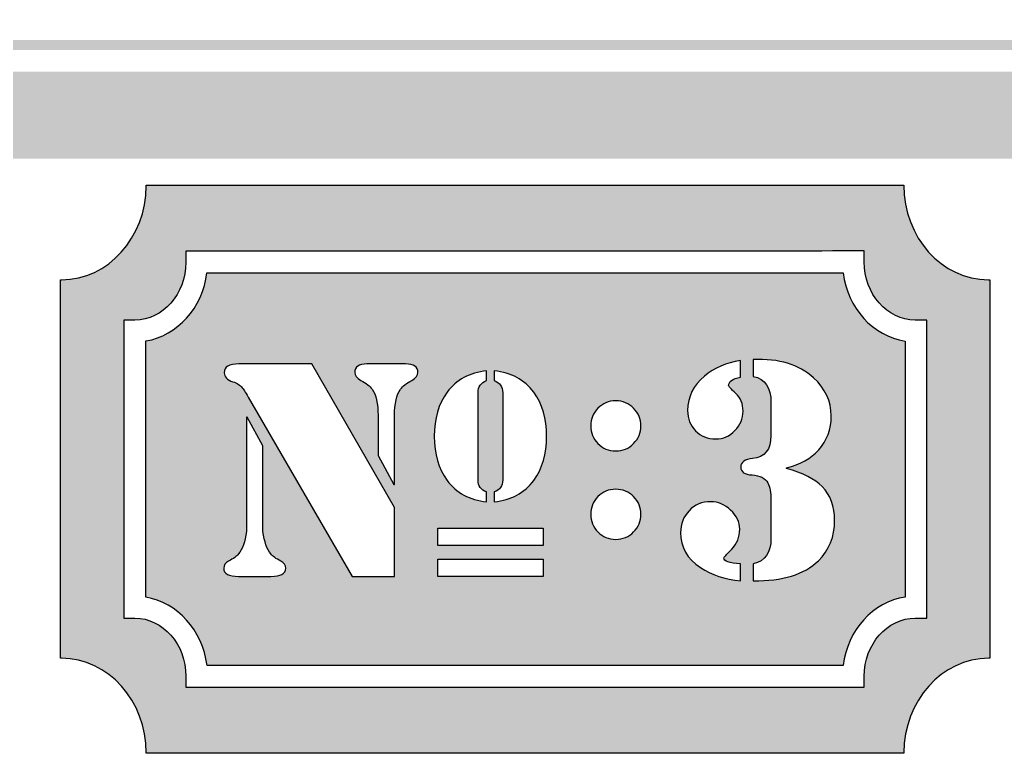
# Model space of a CAD drawing. Header units: millimetres. Extents: x 54215 to 67697, y 23496 to 56611.
# Drawn here: x 58331.2 to 58415.5, y 30369.9 to 30433.6 of the extents above; entities that cross this region are included whole.
import ezdxf

# ---------------------------------------------------------------- set-up
doc = ezdxf.new("R2010")
doc.units = ezdxf.units.MM
doc.layers.add('no3_lejand', color=255, linetype='Continuous', lineweight=13)

msp = doc.modelspace()

# ---------------------------------------------------------------- hatches: boundary and pattern name
at = {"true_color": 0xe74a37}
h = msp.add_hatch(color=13, dxfattribs=at)
h.dxf.hatch_style = 1
edge = h.paths.add_edge_path()
edge.add_spline(control_points=[(58414.091, 30411.337), (58410.089, 30411.35), (58406.846, 30414.973), (58406.846, 30419.44), (58406.845, 30419.439), (58406.844, 30419.439), (58406.843, 30419.439), (58406.843, 30419.439), (58406.843, 30419.44), (58406.843, 30419.44), (58406.843, 30419.44), (58341.988, 30419.44), (58341.988, 30419.44), (58341.988, 30419.44), (58341.988, 30419.393), (58341.988, 30419.393), (58341.965, 30414.947), (58338.734, 30411.35), (58334.745, 30411.337), (58334.745, 30411.337), (58334.634, 30411.337), (58334.634, 30411.337), (58334.634, 30411.337), (58334.634, 30378.927), (58334.634, 30378.927), (58334.634, 30378.927), (58334.724, 30378.927), (58334.724, 30378.927), (58334.724, 30378.927), (58334.724, 30378.927), (58334.724, 30378.927), (58338.737, 30378.927), (58341.989, 30375.297), (58341.989, 30370.821), (58341.989, 30370.821), (58341.991, 30370.821), (58341.991, 30370.821), (58341.991, 30370.821), (58341.991, 30370.808), (58341.991, 30370.808), (58341.991, 30370.808), (58406.845, 30370.808), (58406.845, 30370.808), (58406.845, 30370.808), (58406.845, 30370.821), (58406.845, 30370.821), (58406.845, 30370.821), (58406.848, 30370.821), (58406.848, 30370.821), (58406.848, 30375.297), (58410.1, 30378.927), (58414.113, 30378.927), (58414.113, 30378.927), (58414.113, 30378.927), (58414.113, 30378.927), (58414.113, 30378.927), (58414.197, 30378.927), (58414.197, 30378.927), (58414.197, 30378.927), (58414.197, 30411.337), (58414.197, 30411.337), (58414.197, 30411.337), (58414.091, 30411.337), (58414.091, 30411.337)], knot_values=[0, 0, 0, 0, 1, 1, 1, 2, 2, 2, 3, 3, 3, 4, 4, 4, 5, 5, 5, 6, 6, 6, 7, 7, 7, 8, 8, 8, 9, 9, 9, 10, 10, 10, 11, 11, 11, 12, 12, 12, 13, 13, 13, 14, 14, 14, 15, 15, 15, 16, 16, 16, 17, 17, 17, 18, 18, 18, 19, 19, 19, 20, 20, 20, 21, 21, 21, 21], degree=3, periodic=0)
edge = h.paths.add_edge_path(flags=16)
edge.add_spline(control_points=[(58408.822, 30382.368), (58408.822, 30382.368), (58407.825, 30382.368), (58407.825, 30382.368), (58405.418, 30382.368), (58403.46, 30380.133), (58403.46, 30377.388), (58403.46, 30377.388), (58403.458, 30376.452), (58403.458, 30376.452), (58403.458, 30376.452), (58402.522, 30376.442), (58402.522, 30376.442), (58402.522, 30376.442), (58345.376, 30376.453), (58345.376, 30376.453), (58345.376, 30376.453), (58345.376, 30377.388), (58345.376, 30377.388), (58345.376, 30380.134), (58343.417, 30382.367), (58341.009, 30382.367), (58341.009, 30382.367), (58340.074, 30382.367), (58340.074, 30382.367), (58340.074, 30382.367), (58340.074, 30407.885), (58340.074, 30407.885), (58340.074, 30407.885), (58341.023, 30407.892), (58341.023, 30407.892), (58343.408, 30407.899), (58345.361, 30410.119), (58345.375, 30412.84), (58345.375, 30412.84), (58345.375, 30413.805), (58345.375, 30413.805), (58345.375, 30413.805), (58387.949, 30413.805), (58387.949, 30413.805), (58396.209, 30413.805), (58403.46, 30413.808), (58403.46, 30413.808), (58403.46, 30413.808), (58403.46, 30412.87), (58403.46, 30412.87), (58403.46, 30412.87), (58403.458, 30412.87), (58403.458, 30412.87), (58403.458, 30410.132), (58405.412, 30407.899), (58407.812, 30407.892), (58407.812, 30407.892), (58408.822, 30407.892), (58408.822, 30407.892), (58408.822, 30407.892), (58408.822, 30382.368), (58408.822, 30382.368)], knot_values=[0, 0, 0, 0, 1, 1, 1, 2, 2, 2, 3, 3, 3, 4, 4, 4, 5, 5, 5, 6, 6, 6, 7, 7, 7, 8, 8, 8, 9, 9, 9, 10, 10, 10, 11, 11, 11, 12, 12, 12, 13, 13, 13, 14, 14, 14, 15, 15, 15, 16, 16, 16, 17, 17, 17, 18, 18, 18, 19, 19, 19, 19], degree=3, periodic=0)
h = msp.add_hatch(color=13, dxfattribs=at)
h.dxf.hatch_style = 1
edge = h.paths.add_edge_path()
edge.add_spline(control_points=[(58406.952, 30395.13), (58406.952, 30400.609), (58406.952, 30406.089), (58406.952, 30406.089), (58404.204, 30406.515), (58402.024, 30408.916), (58401.646, 30411.935)], knot_values=[8, 8, 8, 8, 8.5, 8.5, 8.5, 9.5, 9.5, 9.5, 9.5], degree=3, periodic=0)
edge.add_spline(control_points=[(58401.646, 30411.935), (58401.646, 30411.935), (58347.187, 30411.935), (58347.187, 30411.935), (58346.81, 30408.945), (58344.664, 30406.56), (58341.96, 30406.101)], knot_values=[6, 6, 6, 6, 7, 7, 7, 8, 8, 8, 8], degree=3, periodic=0)
edge.add_spline(control_points=[(58341.96, 30406.101), (58341.96, 30406.101), (58341.945, 30384.161), (58341.945, 30384.161), (58344.664, 30383.71), (58346.814, 30381.322), (58347.188, 30378.323)], knot_values=[4, 4, 4, 4, 5, 5, 5, 6, 6, 6, 6], degree=3, periodic=0)
edge.add_spline(control_points=[(58347.188, 30378.323), (58347.188, 30378.323), (58401.588, 30378.313), (58401.588, 30378.313), (58401.588, 30378.313), (58401.588, 30378.313), (58401.588, 30378.313)], knot_values=[2.99999, 2.99999, 2.99999, 2.99999, 3.99999, 3.99999, 3.99999, 4, 4, 4, 4], degree=3, periodic=0)
edge.add_spline(control_points=[(58401.588, 30378.313), (58401.588, 30378.313), (58401.588, 30378.323), (58401.588, 30378.323), (58401.588, 30378.323), (58401.588, 30378.323), (58401.588, 30378.323)], knot_values=[1.99999, 1.99999, 1.99999, 1.99999, 2.99998, 2.99998, 2.99998, 2.99999, 2.99999, 2.99999, 2.99999], degree=3, periodic=0)
edge.add_spline(control_points=[(58401.588, 30378.323), (58401.588, 30378.323), (58401.647, 30378.323), (58401.647, 30378.323)], knot_values=[1.00001, 1.00001, 1.00001, 1.00001, 1.99999, 1.99999, 1.99999, 1.99999], degree=3, periodic=0)
edge.add_spline(control_points=[(58401.647, 30378.323), (58402.025, 30381.345), (58404.204, 30383.746), (58406.952, 30384.171)], knot_values=[0, 0, 0, 0, 1, 1, 1, 1], degree=3, periodic=0)
edge.add_spline(control_points=[(58406.952, 30384.171), (58406.952, 30384.171), (58406.952, 30389.65), (58406.952, 30395.13)], knot_values=[9.5, 9.5, 9.5, 9.5, 10, 10, 10, 10], degree=3, periodic=0)
edge = h.paths.add_edge_path(flags=16)
edge.add_spline(control_points=[(58380.653, 30400.338), (58381.064, 30400.764), (58381.574, 30400.975), (58382.183, 30400.975), (58382.793, 30400.975), (58383.302, 30400.764), (58383.714, 30400.338)], knot_values=[5, 5, 5, 5, 6, 6, 6, 7, 7, 7, 7], degree=3, periodic=0)
edge.add_spline(control_points=[(58383.714, 30400.338), (58384.125, 30399.915), (58384.331, 30399.412), (58384.331, 30398.826)], knot_values=[7, 7, 7, 7, 8, 8, 8, 8], degree=3, periodic=0)
edge.add_spline(control_points=[(58384.331, 30398.826), (58384.331, 30398.244), (58384.125, 30397.741), (58383.714, 30397.317)], knot_values=[0, 0, 0, 0, 1, 1, 1, 1], degree=3, periodic=0)
edge.add_spline(control_points=[(58383.714, 30397.317), (58383.302, 30396.893), (58382.793, 30396.681), (58382.183, 30396.681), (58381.574, 30396.681), (58381.064, 30396.893), (58380.653, 30397.317), (58380.242, 30397.741), (58380.035, 30398.244), (58380.035, 30398.826)], knot_values=[1, 1, 1, 1, 2, 2, 2, 3, 3, 3, 4, 4, 4, 4], degree=3, periodic=0)
edge.add_spline(control_points=[(58380.035, 30398.826), (58380.035, 30399.412), (58380.242, 30399.915), (58380.653, 30400.338)], knot_values=[4, 4, 4, 4, 5, 5, 5, 5], degree=3, periodic=0)
edge = h.paths.add_edge_path(flags=16)
edge.add_spline(control_points=[(58371.778, 30403.538), (58373.237, 30403.404), (58374.365, 30402.794), (58375.161, 30401.709)], knot_values=[5, 5, 5, 5, 6, 6, 6, 6], degree=3, periodic=0)
edge.add_spline(control_points=[(58375.161, 30401.709), (58375.892, 30400.712), (58376.257, 30399.454), (58376.257, 30397.937)], knot_values=[6, 6, 6, 6, 7, 7, 7, 7], degree=3, periodic=0)
edge.add_spline(control_points=[(58376.257, 30397.937), (58376.257, 30396.42), (58375.892, 30395.161), (58375.161, 30394.163)], knot_values=[7, 7, 7, 7, 8, 8, 8, 8], degree=3, periodic=0)
edge.add_spline(control_points=[(58375.161, 30394.163), (58374.365, 30393.078), (58373.237, 30392.469), (58371.778, 30392.334)], knot_values=[8, 8, 8, 8, 9, 9, 9, 9], degree=3, periodic=0)
edge.add_spline(control_points=[(58371.778, 30392.334), (58371.778, 30392.334), (58371.778, 30393.17), (58371.778, 30393.17)], knot_values=[0, 0, 0, 0, 1, 1, 1, 1], degree=3, periodic=0)
edge.add_spline(control_points=[(58371.778, 30393.17), (58372.268, 30393.342), (58372.512, 30393.687), (58372.512, 30394.206), (58372.512, 30394.206), (58372.512, 30401.666), (58372.512, 30401.666)], knot_values=[1, 1, 1, 1, 2, 2, 2, 3, 3, 3, 3], degree=3, periodic=0)
edge.add_spline(control_points=[(58372.512, 30401.666), (58372.512, 30402.185), (58372.268, 30402.531), (58371.778, 30402.704), (58371.778, 30402.704), (58371.778, 30403.538), (58371.778, 30403.538)], knot_values=[3, 3, 3, 3, 4, 4, 4, 5, 5, 5, 5], degree=3, periodic=0)
edge = h.paths.add_edge_path(flags=16)
edge.add_spline(control_points=[(58371.13, 30403.538), (58371.13, 30403.538), (58371.13, 30402.704), (58371.13, 30402.704)], knot_values=[0, 0, 0, 0, 1, 1, 1, 1], degree=3, periodic=0)
edge.add_spline(control_points=[(58371.13, 30402.704), (58370.64, 30402.531), (58370.395, 30402.185), (58370.395, 30401.666), (58370.395, 30401.666), (58370.395, 30394.206), (58370.395, 30394.206)], knot_values=[1, 1, 1, 1, 2, 2, 2, 3, 3, 3, 3], degree=3, periodic=0)
edge.add_spline(control_points=[(58370.395, 30394.206), (58370.395, 30393.687), (58370.64, 30393.342), (58371.13, 30393.17), (58371.13, 30393.17), (58371.13, 30392.334), (58371.13, 30392.334)], knot_values=[3, 3, 3, 3, 4, 4, 4, 5, 5, 5, 5], degree=3, periodic=0)
edge.add_spline(control_points=[(58371.13, 30392.334), (58369.669, 30392.469), (58368.542, 30393.078), (58367.745, 30394.163)], knot_values=[5, 5, 5, 5, 6, 6, 6, 6], degree=3, periodic=0)
edge.add_spline(control_points=[(58367.745, 30394.163), (58367.015, 30395.161), (58366.65, 30396.42), (58366.65, 30397.937)], knot_values=[6, 6, 6, 6, 7, 7, 7, 7], degree=3, periodic=0)
edge.add_spline(control_points=[(58366.65, 30397.937), (58366.65, 30399.454), (58367.015, 30400.712), (58367.745, 30401.709)], knot_values=[7, 7, 7, 7, 8, 8, 8, 8], degree=3, periodic=0)
edge.add_spline(control_points=[(58367.745, 30401.709), (58368.542, 30402.794), (58369.669, 30403.404), (58371.13, 30403.538)], knot_values=[8, 8, 8, 8, 9, 9, 9, 9], degree=3, periodic=0)
edge = h.paths.add_edge_path(flags=16)
edge.add_spline(control_points=[(58388.338, 30400.15), (58388.338, 30401.319), (58388.818, 30402.299), (58389.774, 30403.094)], knot_values=[8, 8, 8, 8, 9, 9, 9, 9], degree=3, periodic=0)
edge.add_spline(control_points=[(58389.774, 30403.094), (58390.618, 30403.792), (58391.647, 30404.239), (58392.864, 30404.432)], knot_values=[9, 9, 9, 9, 10, 10, 10, 10], degree=3, periodic=0)
edge.add_spline(control_points=[(58392.864, 30404.432), (58392.864, 30404.432), (58392.864, 30402.997), (58392.864, 30402.997)], knot_values=[0, 0, 0, 0, 1, 1, 1, 1], degree=3, periodic=0)
edge.add_spline(control_points=[(58392.864, 30402.997), (58392.183, 30402.866), (58391.843, 30402.632), (58391.843, 30402.291)], knot_values=[1, 1, 1, 1, 2, 2, 2, 2], degree=3, periodic=0)
edge.add_spline(control_points=[(58391.843, 30402.291), (58391.843, 30402.211), (58392.045, 30401.983), (58392.451, 30401.61)], knot_values=[2, 2, 2, 2, 3, 3, 3, 3], degree=3, periodic=0)
edge.add_spline(control_points=[(58392.451, 30401.61), (58392.873, 30401.237), (58393.084, 30400.734), (58393.084, 30400.101)], knot_values=[3, 3, 3, 3, 4, 4, 4, 4], degree=3, periodic=0)
edge.add_spline(control_points=[(58393.084, 30400.101), (58393.084, 30399.468), (58392.848, 30398.909), (58392.378, 30398.422)], knot_values=[4, 4, 4, 4, 5, 5, 5, 5], degree=3, periodic=0)
edge.add_spline(control_points=[(58392.378, 30398.422), (58391.925, 30397.952), (58391.381, 30397.716), (58390.747, 30397.716)], knot_values=[5, 5, 5, 5, 6, 6, 6, 6], degree=3, periodic=0)
edge.add_spline(control_points=[(58390.747, 30397.716), (58390.049, 30397.716), (58389.474, 30397.944), (58389.021, 30398.397)], knot_values=[6, 6, 6, 6, 7, 7, 7, 7], degree=3, periodic=0)
edge.add_spline(control_points=[(58389.021, 30398.397), (58388.566, 30398.868), (58388.338, 30399.452), (58388.338, 30400.15)], knot_values=[7, 7, 7, 7, 8, 8, 8, 8], degree=3, periodic=0)
edge = h.paths.add_edge_path(flags=16)
edge.add_spline(control_points=[(58380.653, 30392.77), (58381.064, 30393.195), (58381.574, 30393.406), (58382.183, 30393.406), (58382.793, 30393.406), (58383.302, 30393.195), (58383.714, 30392.77)], knot_values=[5, 5, 5, 5, 6, 6, 6, 7, 7, 7, 7], degree=3, periodic=0)
edge.add_spline(control_points=[(58383.714, 30392.77), (58384.125, 30392.347), (58384.331, 30391.843), (58384.331, 30391.26)], knot_values=[7, 7, 7, 7, 8, 8, 8, 8], degree=3, periodic=0)
edge.add_spline(control_points=[(58384.331, 30391.26), (58384.331, 30390.677), (58384.125, 30390.173), (58383.714, 30389.749)], knot_values=[0, 0, 0, 0, 1, 1, 1, 1], degree=3, periodic=0)
edge.add_spline(control_points=[(58383.714, 30389.749), (58383.302, 30389.326), (58382.793, 30389.114), (58382.183, 30389.114), (58381.574, 30389.114), (58381.064, 30389.326), (58380.653, 30389.749)], knot_values=[1, 1, 1, 1, 2, 2, 2, 3, 3, 3, 3], degree=3, periodic=0)
edge.add_spline(control_points=[(58380.653, 30389.749), (58380.242, 30390.173), (58380.035, 30390.677), (58380.035, 30391.26)], knot_values=[3, 3, 3, 3, 4, 4, 4, 4], degree=3, periodic=0)
edge.add_spline(control_points=[(58380.035, 30391.26), (58380.035, 30391.843), (58380.242, 30392.347), (58380.653, 30392.77)], knot_values=[4, 4, 4, 4, 5, 5, 5, 5], degree=3, periodic=0)
edge = h.paths.add_edge_path(flags=16)
edge.add_spline(control_points=[(58393.96, 30404.506), (58396.15, 30404.603), (58397.869, 30404.085), (58399.118, 30402.949)], knot_values=[16, 16, 16, 16, 17, 17, 17, 17], degree=3, periodic=0)
edge.add_spline(control_points=[(58399.118, 30402.949), (58400.124, 30402.023), (58400.627, 30400.936), (58400.627, 30399.687)], knot_values=[17, 17, 17, 17, 18, 18, 18, 18], degree=3, periodic=0)
edge.add_spline(control_points=[(58400.627, 30399.687), (58400.627, 30398.536), (58400.272, 30397.562), (58399.557, 30396.767)], knot_values=[18, 18, 18, 18, 19, 19, 19, 19], degree=3, periodic=0)
edge.add_spline(control_points=[(58399.557, 30396.767), (58398.89, 30396.037), (58397.975, 30395.526), (58396.807, 30395.234)], knot_values=[19, 19, 19, 19, 20, 20, 20, 20], degree=3, periodic=0)
edge.add_spline(control_points=[(58396.807, 30395.234), (58396.807, 30395.234), (58396.807, 30395.186), (58396.807, 30395.186)], knot_values=[0.00001, 0.00001, 0.00001, 0.00001, 1, 1, 1, 1], degree=3, periodic=0)
edge.add_spline(control_points=[(58396.807, 30395.186), (58398.201, 30394.796), (58399.215, 30394.278), (58399.848, 30393.629)], knot_values=[1, 1, 1, 1, 2, 2, 2, 2], degree=3, periodic=0)
edge.add_spline(control_points=[(58399.848, 30393.629), (58400.562, 30392.914), (58400.92, 30391.949), (58400.92, 30390.732)], knot_values=[2, 2, 2, 2, 3, 3, 3, 3], degree=3, periodic=0)
edge.add_spline(control_points=[(58400.92, 30390.732), (58400.92, 30389.338), (58400.457, 30388.185), (58399.532, 30387.278)], knot_values=[3, 3, 3, 3, 4, 4, 4, 4], degree=3, periodic=0)
edge.add_spline(control_points=[(58399.532, 30387.278), (58398.316, 30386.092), (58396.457, 30385.525), (58393.96, 30385.575), (58393.96, 30385.575), (58393.96, 30387.01), (58393.96, 30387.01)], knot_values=[4, 4, 4, 4, 5, 5, 5, 6, 6, 6, 6], degree=3, periodic=0)
edge.add_spline(control_points=[(58393.96, 30387.01), (58394.966, 30387.254), (58395.469, 30387.985), (58395.469, 30389.199), (58395.469, 30389.199), (58395.469, 30392.461), (58395.469, 30392.461)], knot_values=[6, 6, 6, 6, 7, 7, 7, 8, 8, 8, 8], degree=3, periodic=0)
edge.add_spline(control_points=[(58395.469, 30392.461), (58395.469, 30393.125), (58395.379, 30393.62), (58395.2, 30393.944)], knot_values=[8, 8, 8, 8, 9, 9, 9, 9], degree=3, periodic=0)
edge.add_spline(control_points=[(58395.2, 30393.944), (58394.974, 30394.367), (58394.528, 30394.593), (58393.864, 30394.627)], knot_values=[9, 9, 9, 9, 10, 10, 10, 10], degree=3, periodic=0)
edge.add_spline(control_points=[(58393.864, 30394.627), (58393.213, 30394.659), (58392.889, 30394.885), (58392.889, 30395.307)], knot_values=[10, 10, 10, 10, 11, 11, 11, 11], degree=3, periodic=0)
edge.add_spline(control_points=[(58392.889, 30395.307), (58392.889, 30395.729), (58393.222, 30395.973), (58393.887, 30396.037)], knot_values=[11, 11, 11, 11, 12, 12, 12, 12], degree=3, periodic=0)
edge.add_spline(control_points=[(58393.887, 30396.037), (58394.941, 30396.135), (58395.469, 30396.792), (58395.469, 30398.008), (58395.469, 30398.008), (58395.469, 30400.832), (58395.469, 30400.832)], knot_values=[12, 12, 12, 12, 13, 13, 13, 14, 14, 14, 14], degree=3, periodic=0)
edge.add_spline(control_points=[(58395.469, 30400.832), (58395.469, 30402.097), (58394.966, 30402.843), (58393.96, 30403.069), (58393.96, 30403.069), (58393.96, 30404.506), (58393.96, 30404.506)], knot_values=[14, 14, 14, 14, 15, 15, 15, 16, 16, 16, 16], degree=3, periodic=0)
edge = h.paths.add_edge_path(flags=16)
edge.add_spline(control_points=[(58365.241, 30403.41), (58365.241, 30403.151), (58365.07, 30402.924), (58364.729, 30402.729)], knot_values=[7, 7, 7, 7, 8, 8, 8, 8], degree=3, periodic=0)
edge.add_spline(control_points=[(58364.729, 30402.729), (58364.259, 30402.485), (58363.934, 30402.235), (58363.755, 30401.975)], knot_values=[8, 8, 8, 8, 9, 9, 9, 9], degree=3, periodic=0)
edge.add_spline(control_points=[(58363.755, 30401.975), (58363.415, 30401.488), (58363.244, 30400.743), (58363.244, 30399.736), (58363.244, 30399.736), (58363.244, 30398.904), (58363.244, 30397.864)], knot_values=[9, 9, 9, 9, 10, 10, 10, 10.375023, 10.375023, 10.375023, 10.375023], degree=3, periodic=0)
edge.add_spline(control_points=[(58363.244, 30397.864), (58363.244, 30396.825), (58363.244, 30395.578), (58363.244, 30394.746)], knot_values=[10.375023, 10.375023, 10.375023, 10.375023, 10.750015, 10.750015, 10.750015, 10.750015], degree=3, periodic=0)
edge.add_spline(control_points=[(58363.244, 30394.746), (58363.244, 30394.538), (58363.244, 30394.356), (58363.244, 30394.21)], knot_values=[10.750015, 10.750015, 10.750015, 10.750015, 10.843763, 10.843763, 10.843763, 10.843763], degree=3, periodic=0)
edge.add_spline(control_points=[(58363.244, 30394.21), (58363.244, 30394.064), (58363.244, 30393.954), (58363.244, 30393.889)], knot_values=[10.843763, 10.843763, 10.843763, 10.843763, 10.937511, 10.937511, 10.937511, 10.937511], degree=3, periodic=0)
edge.add_spline(control_points=[(58363.244, 30393.889), (58363.244, 30393.872), (58363.244, 30393.859), (58363.244, 30393.849)], knot_values=[10.937511, 10.937511, 10.937511, 10.937511, 10.960948, 10.960948, 10.960948, 10.960948], degree=3, periodic=0)
edge.add_spline(control_points=[(58363.244, 30393.849), (58363.244, 30393.838), (58363.244, 30393.831), (58363.244, 30393.827)], knot_values=[10.960948, 10.960948, 10.960948, 10.960948, 10.984385, 10.984385, 10.984385, 10.984385], degree=3, periodic=0)
edge.add_spline(control_points=[(58363.244, 30393.827), (58363.244, 30393.825), (58363.244, 30393.825), (58363.244, 30393.824)], knot_values=[10.984385, 10.984385, 10.984385, 10.984385, 10.990245, 10.990245, 10.990245, 10.990245], degree=3, periodic=0)
edge.add_spline(control_points=[(58363.244, 30393.824), (58363.244, 30393.823), (58363.244, 30393.823), (58363.244, 30393.823)], knot_values=[10.990245, 10.990245, 10.990245, 10.990245, 10.996104, 10.996104, 10.996104, 10.996104], degree=3, periodic=0)
edge.add_spline(control_points=[(58363.244, 30393.823), (58363.244, 30393.822), (58363.244, 30393.822), (58363.244, 30393.822)], knot_values=[10.996104, 10.996104, 10.996104, 10.996104, 10.997569, 10.997569, 10.997569, 10.997569], degree=3, periodic=0)
edge.add_spline(control_points=[(58363.244, 30393.822), (58363.244, 30393.822), (58363.244, 30393.822), (58363.244, 30393.822)], knot_values=[10.997569, 10.997569, 10.997569, 10.997569, 10.999033, 10.999033, 10.999033, 10.999033], degree=3, periodic=0)
edge.add_spline(control_points=[(58363.244, 30393.822), (58363.244, 30393.822), (58363.244, 30393.822), (58363.244, 30393.822)], knot_values=[10.999033, 10.999033, 10.999033, 10.999033, 10.9994, 10.9994, 10.9994, 10.9994], degree=3, periodic=0)
edge.add_spline(control_points=[(58363.244, 30393.822), (58363.244, 30393.822), (58363.244, 30393.822), (58363.244, 30393.822)], knot_values=[10.9994, 10.9994, 10.9994, 10.9994, 10.999766, 10.999766, 10.999766, 10.999766], degree=3, periodic=0)
edge.add_spline(control_points=[(58363.244, 30393.822), (58363.244, 30393.822), (58363.244, 30393.822), (58363.244, 30393.822), (58363.244, 30393.822), (58363.244, 30393.822), (58363.244, 30393.822)], knot_values=[10.999766, 10.999766, 10.999766, 10.999766, 11, 11, 11, 11.004893, 11.004893, 11.004893, 11.004893], degree=3, periodic=0)
edge.add_spline(control_points=[(58363.181, 30393.85), (58363.166, 30393.877), (58363.141, 30393.923), (58363.107, 30393.984)], knot_values=[12.062489, 12.062489, 12.062489, 12.062489, 12.156237, 12.156237, 12.156237, 12.156237], degree=3, periodic=0)
edge.add_spline(control_points=[(58363.107, 30393.984), (58363.073, 30394.044), (58363.032, 30394.12), (58362.984, 30394.206)], knot_values=[12.156237, 12.156237, 12.156237, 12.156237, 12.249985, 12.249985, 12.249985, 12.249985], degree=3, periodic=0)
edge.add_spline(control_points=[(58362.984, 30394.206), (58362.792, 30394.552), (58362.504, 30395.071), (58362.265, 30395.503)], knot_values=[12.249985, 12.249985, 12.249985, 12.249985, 12.624977, 12.624977, 12.624977, 12.624977], degree=3, periodic=0)
edge.add_spline(control_points=[(58362.265, 30395.503), (58362.025, 30395.935), (58361.833, 30396.281), (58361.833, 30396.281), (58361.833, 30396.281), (58361.833, 30399.736), (58361.833, 30399.736)], knot_values=[12.624977, 12.624977, 12.624977, 12.624977, 13, 13, 13, 14, 14, 14, 14], degree=3, periodic=0)
edge.add_spline(control_points=[(58361.833, 30399.736), (58361.833, 30400.743), (58361.663, 30401.488), (58361.322, 30401.975)], knot_values=[1, 1, 1, 1, 2, 2, 2, 2], degree=3, periodic=0)
edge.add_spline(control_points=[(58361.322, 30401.975), (58361.144, 30402.235), (58360.82, 30402.485), (58360.35, 30402.729)], knot_values=[2, 2, 2, 2, 3, 3, 3, 3], degree=3, periodic=0)
edge.add_spline(control_points=[(58360.35, 30402.729), (58360.008, 30402.924), (58359.838, 30403.151), (58359.838, 30403.41)], knot_values=[3, 3, 3, 3, 4, 4, 4, 4], degree=3, periodic=0)
edge.add_spline(control_points=[(58359.838, 30403.41), (58359.838, 30403.897), (58360.188, 30404.141), (58360.884, 30404.141), (58360.884, 30404.141), (58364.194, 30404.141), (58364.194, 30404.141)], knot_values=[4, 4, 4, 4, 5, 5, 5, 6, 6, 6, 6], degree=3, periodic=0)
edge.add_spline(control_points=[(58364.194, 30404.141), (58364.892, 30404.141), (58365.241, 30403.897), (58365.241, 30403.41)], knot_values=[6, 6, 6, 6, 7, 7, 7, 7], degree=3, periodic=0)
h.paths.add_polyline_path([(58375.956, 30390.059), (58375.956, 30388.579), (58366.95, 30388.579), (58366.95, 30390.059)], flags=16)
edge = h.paths.add_edge_path(flags=16)
edge.add_spline(control_points=[(58388.46, 30391.561), (58388.947, 30392.079), (58389.571, 30392.338), (58390.334, 30392.338)], knot_values=[4, 4, 4, 4, 5, 5, 5, 5], degree=3, periodic=0)
edge.add_spline(control_points=[(58390.334, 30392.338), (58390.95, 30392.338), (58391.509, 30392.095), (58392.013, 30391.61)], knot_values=[5, 5, 5, 5, 6, 6, 6, 6], degree=3, periodic=0)
edge.add_spline(control_points=[(58392.013, 30391.61), (58392.533, 30391.138), (58392.791, 30390.594), (58392.791, 30389.979)], knot_values=[6, 6, 6, 6, 7, 7, 7, 7], degree=3, periodic=0)
edge.add_spline(control_points=[(58392.791, 30389.979), (58392.791, 30389.314), (58392.564, 30388.746), (58392.111, 30388.274)], knot_values=[7, 7, 7, 7, 8, 8, 8, 8], degree=3, periodic=0)
edge.add_spline(control_points=[(58392.111, 30388.274), (58391.655, 30387.804), (58391.429, 30387.553), (58391.429, 30387.521)], knot_values=[8, 8, 8, 8, 9, 9, 9, 9], degree=3, periodic=0)
edge.add_spline(control_points=[(58391.429, 30387.521), (58391.429, 30387.245), (58391.907, 30387.074), (58392.864, 30387.01)], knot_values=[9, 9, 9, 9, 10, 10, 10, 10], degree=3, periodic=0)
edge.add_spline(control_points=[(58392.864, 30387.01), (58392.864, 30387.01), (58392.864, 30385.575), (58392.864, 30385.575)], knot_values=[0, 0, 0, 0, 1, 1, 1, 1], degree=3, periodic=0)
edge.add_spline(control_points=[(58392.864, 30385.575), (58391.535, 30385.689), (58390.39, 30386.06), (58389.434, 30386.693)], knot_values=[1, 1, 1, 1, 2, 2, 2, 2], degree=3, periodic=0)
edge.add_spline(control_points=[(58389.434, 30386.693), (58388.298, 30387.456), (58387.73, 30388.453), (58387.73, 30389.687)], knot_values=[2, 2, 2, 2, 3, 3, 3, 3], degree=3, periodic=0)
edge.add_spline(control_points=[(58387.73, 30389.687), (58387.73, 30390.434), (58387.974, 30391.057), (58388.46, 30391.561)], knot_values=[3, 3, 3, 3, 4, 4, 4, 4], degree=3, periodic=0)
h.paths.add_polyline_path([(58375.956, 30387.42), (58375.956, 30385.939), (58366.95, 30385.939), (58366.95, 30387.42)], flags=16)
edge = h.paths.add_edge_path(flags=16)
edge.add_spline(control_points=[(58359.704, 30397.984), (58361.474, 30394.906), (58363.244, 30391.827), (58363.244, 30391.827), (58363.244, 30391.827), (58363.244, 30390.355), (58363.244, 30388.883)], knot_values=[0.5, 0.5, 0.5, 0.5, 1, 1, 1, 1.5, 1.5, 1.5, 1.5], degree=3, periodic=0)
edge.add_spline(control_points=[(58363.244, 30388.883), (58363.244, 30387.411), (58363.244, 30385.939), (58363.244, 30385.939), (58363.244, 30385.939), (58362.338, 30385.939), (58361.432, 30385.939)], knot_values=[1.5, 1.5, 1.5, 1.5, 2, 2, 2, 2.5, 2.5, 2.5, 2.5], degree=3, periodic=0)
edge.add_spline(control_points=[(58361.432, 30385.939), (58360.526, 30385.939), (58359.62, 30385.939), (58359.62, 30385.939), (58359.62, 30385.939), (58350.713, 30401.293), (58350.713, 30401.293)], knot_values=[2.5, 2.5, 2.5, 2.5, 3, 3, 3, 4, 4, 4, 4], degree=3, periodic=0)
edge.add_spline(control_points=[(58350.713, 30401.293), (58350.454, 30401.748), (58350.283, 30402.016), (58350.202, 30402.097)], knot_values=[4, 4, 4, 4, 5, 5, 5, 5], degree=3, periodic=0)
edge.add_spline(control_points=[(58350.202, 30402.097), (58350.024, 30402.323), (58349.755, 30402.493), (58349.399, 30402.607)], knot_values=[5, 5, 5, 5, 6, 6, 6, 6], degree=3, periodic=0)
edge.add_spline(control_points=[(58349.399, 30402.607), (58348.912, 30402.769), (58348.668, 30403.029), (58348.668, 30403.387)], knot_values=[6, 6, 6, 6, 7, 7, 7, 7], degree=3, periodic=0)
edge.add_spline(control_points=[(58348.668, 30403.387), (58348.668, 30403.889), (58349.083, 30404.141), (58349.911, 30404.141), (58349.911, 30404.141), (58351.474, 30404.141), (58353.037, 30404.141)], knot_values=[7, 7, 7, 7, 8, 8, 8, 8.5, 8.5, 8.5, 8.5], degree=3, periodic=0)
edge.add_spline(control_points=[(58353.037, 30404.141), (58354.601, 30404.141), (58356.164, 30404.141), (58356.164, 30404.141), (58356.164, 30404.141), (58357.934, 30401.062), (58359.704, 30397.984)], knot_values=[8.5, 8.5, 8.5, 8.5, 9, 9, 9, 9.5, 9.5, 9.5, 9.5], degree=3, periodic=0)
edge = h.paths.add_edge_path(flags=16)
edge.add_spline(control_points=[(58351.297, 30398.35), (58351.637, 30397.741), (58351.978, 30397.133), (58351.978, 30397.133), (58351.978, 30397.133), (58351.978, 30389.784), (58351.978, 30389.784)], knot_values=[2.5, 2.5, 2.5, 2.5, 3, 3, 3, 4, 4, 4, 4], degree=3, periodic=0)
edge.add_spline(control_points=[(58351.978, 30389.784), (58352.092, 30388.907), (58352.319, 30388.266), (58352.659, 30387.862)], knot_values=[4, 4, 4, 4, 5, 5, 5, 5], degree=3, periodic=0)
edge.add_spline(control_points=[(58352.659, 30387.862), (58352.806, 30387.668), (58353.089, 30387.465), (58353.511, 30387.254)], knot_values=[5, 5, 5, 5, 6, 6, 6, 6], degree=3, periodic=0)
edge.add_spline(control_points=[(58353.511, 30387.254), (58353.788, 30387.108), (58353.925, 30386.903), (58353.925, 30386.646)], knot_values=[6, 6, 6, 6, 7, 7, 7, 7], degree=3, periodic=0)
edge.add_spline(control_points=[(58353.925, 30386.646), (58353.925, 30386.175), (58353.504, 30385.939), (58352.659, 30385.939), (58352.659, 30385.939), (58349.885, 30385.939), (58349.885, 30385.939)], knot_values=[7, 7, 7, 7, 8, 8, 8, 9, 9, 9, 9], degree=3, periodic=0)
edge.add_spline(control_points=[(58349.885, 30385.939), (58349.042, 30385.939), (58348.62, 30386.175), (58348.62, 30386.646)], knot_values=[9, 9, 9, 9, 10, 10, 10, 10], degree=3, periodic=0)
edge.add_spline(control_points=[(58348.62, 30386.646), (58348.62, 30386.903), (58348.759, 30387.108), (58349.034, 30387.254)], knot_values=[10, 10, 10, 10, 11, 11, 11, 11], degree=3, periodic=0)
edge.add_spline(control_points=[(58349.034, 30387.254), (58349.456, 30387.465), (58349.739, 30387.668), (58349.885, 30387.862)], knot_values=[11, 11, 11, 11, 12, 12, 12, 12], degree=3, periodic=0)
edge.add_spline(control_points=[(58349.885, 30387.862), (58350.227, 30388.266), (58350.454, 30388.907), (58350.567, 30389.784)], knot_values=[12, 12, 12, 12, 13, 13, 13, 13], degree=3, periodic=0)
edge.add_spline(control_points=[(58350.567, 30389.784), (58350.567, 30389.784), (58350.567, 30392.229), (58350.567, 30394.675)], knot_values=[0, 0, 0, 0, 0.5, 0.5, 0.5, 0.5], degree=3, periodic=0)
edge.add_spline(control_points=[(58350.567, 30394.675), (58350.567, 30397.12), (58350.567, 30399.566), (58350.567, 30399.566)], knot_values=[0.5, 0.5, 0.5, 0.5, 1, 1, 1, 1], degree=3, periodic=0)
edge.add_spline(control_points=[(58350.567, 30399.566), (58350.567, 30399.566), (58350.616, 30399.566), (58350.616, 30399.566)], knot_values=[1.00001, 1.00001, 1.00001, 1.00001, 1.99999, 1.99999, 1.99999, 1.99999], degree=3, periodic=0)
edge.add_spline(control_points=[(58350.616, 30399.566), (58350.616, 30399.566), (58350.616, 30399.566), (58350.616, 30399.566), (58350.616, 30399.566), (58350.956, 30398.958), (58351.297, 30398.35)], knot_values=[1.99999, 1.99999, 1.99999, 1.99999, 2.25, 2.25, 2.25, 2.5, 2.5, 2.5, 2.5], degree=3, periodic=0)

# ---------------------------------------------------------------- linework, layer by layer
at = {"color": 13, "true_color": 0xe74a37}
for points in [[(58375.956, 30388.579), (58366.95, 30388.579), (58366.95, 30390.059), (58375.956, 30390.059), (58375.956, 30388.579)], [(58375.956, 30385.939), (58366.95, 30385.939), (58366.95, 30387.42), (58375.956, 30387.42), (58375.956, 30385.939)]]:
    msp.add_lwpolyline(points, dxfattribs=at)
for points, knots in [([(58414.091, 30411.337), (58410.089, 30411.35), (58406.846, 30414.973), (58406.846, 30419.44), (58406.845, 30419.439), (58406.844, 30419.439), (58406.843, 30419.439), (58406.843, 30419.439), (58406.843, 30419.44), (58406.843, 30419.44), (58406.843, 30419.44), (58341.988, 30419.44), (58341.988, 30419.44), (58341.988, 30419.44), (58341.988, 30419.393), (58341.988, 30419.393), (58341.965, 30414.947), (58338.734, 30411.35), (58334.745, 30411.337), (58334.745, 30411.337), (58334.634, 30411.337), (58334.634, 30411.337), (58334.634, 30411.337), (58334.634, 30378.927), (58334.634, 30378.927), (58334.634, 30378.927), (58334.724, 30378.927), (58334.724, 30378.927), (58334.724, 30378.927), (58334.724, 30378.927), (58334.724, 30378.927), (58338.737, 30378.927), (58341.989, 30375.297), (58341.989, 30370.821), (58341.989, 30370.821), (58341.991, 30370.821), (58341.991, 30370.821), (58341.991, 30370.821), (58341.991, 30370.808), (58341.991, 30370.808), (58341.991, 30370.808), (58406.845, 30370.808), (58406.845, 30370.808), (58406.845, 30370.808), (58406.845, 30370.821), (58406.845, 30370.821), (58406.845, 30370.821), (58406.848, 30370.821), (58406.848, 30370.821), (58406.848, 30375.297), (58410.1, 30378.927), (58414.113, 30378.927), (58414.113, 30378.927), (58414.113, 30378.927), (58414.113, 30378.927), (58414.113, 30378.927), (58414.197, 30378.927), (58414.197, 30378.927), (58414.197, 30378.927), (58414.197, 30411.337), (58414.197, 30411.337), (58414.197, 30411.337), (58414.091, 30411.337), (58414.091, 30411.337)], [0, 0, 0, 0, 1, 1, 1, 2, 2, 2, 3, 3, 3, 4, 4, 4, 5, 5, 5, 6, 6, 6, 7, 7, 7, 8, 8, 8, 9, 9, 9, 10, 10, 10, 11, 11, 11, 12, 12, 12, 13, 13, 13, 14, 14, 14, 15, 15, 15, 16, 16, 16, 17, 17, 17, 18, 18, 18, 19, 19, 19, 20, 20, 20, 21, 21, 21, 21]), ([(58408.822, 30382.368), (58408.822, 30382.368), (58407.825, 30382.368), (58407.825, 30382.368), (58405.418, 30382.368), (58403.46, 30380.133), (58403.46, 30377.388), (58403.46, 30377.388), (58403.458, 30376.452), (58403.458, 30376.452), (58403.458, 30376.452), (58402.522, 30376.442), (58402.522, 30376.442), (58402.522, 30376.442), (58345.376, 30376.453), (58345.376, 30376.453), (58345.376, 30376.453), (58345.376, 30377.388), (58345.376, 30377.388), (58345.376, 30380.134), (58343.417, 30382.367), (58341.009, 30382.367), (58341.009, 30382.367), (58340.074, 30382.367), (58340.074, 30382.367), (58340.074, 30382.367), (58340.074, 30407.885), (58340.074, 30407.885), (58340.074, 30407.885), (58341.023, 30407.892), (58341.023, 30407.892), (58343.408, 30407.899), (58345.361, 30410.119), (58345.375, 30412.84), (58345.375, 30412.84), (58345.375, 30413.805), (58345.375, 30413.805), (58345.375, 30413.805), (58387.949, 30413.805), (58387.949, 30413.805), (58396.209, 30413.805), (58403.46, 30413.808), (58403.46, 30413.808), (58403.46, 30413.808), (58403.46, 30412.87), (58403.46, 30412.87), (58403.46, 30412.87), (58403.458, 30412.87), (58403.458, 30412.87), (58403.458, 30410.132), (58405.412, 30407.899), (58407.812, 30407.892), (58407.812, 30407.892), (58408.822, 30407.892), (58408.822, 30407.892), (58408.822, 30407.892), (58408.822, 30382.368), (58408.822, 30382.368)], [0, 0, 0, 0, 1, 1, 1, 2, 2, 2, 3, 3, 3, 4, 4, 4, 5, 5, 5, 6, 6, 6, 7, 7, 7, 8, 8, 8, 9, 9, 9, 10, 10, 10, 11, 11, 11, 12, 12, 12, 13, 13, 13, 14, 14, 14, 15, 15, 15, 16, 16, 16, 17, 17, 17, 18, 18, 18, 19, 19, 19, 19]), ([(58401.646, 30411.935), (58401.646, 30411.935), (58347.187, 30411.935), (58347.187, 30411.935), (58346.81, 30408.945), (58344.664, 30406.56), (58341.96, 30406.101), (58341.96, 30406.101), (58341.945, 30384.161), (58341.945, 30384.161), (58344.664, 30383.71), (58346.814, 30381.322), (58347.188, 30378.323), (58347.188, 30378.323), (58401.588, 30378.313), (58401.588, 30378.313), (58401.588, 30378.313), (58401.588, 30378.323), (58401.588, 30378.323), (58401.588, 30378.323), (58401.647, 30378.323), (58401.647, 30378.323), (58402.025, 30381.345), (58404.204, 30383.746), (58406.952, 30384.171), (58406.952, 30384.171), (58406.952, 30406.089), (58406.952, 30406.089), (58404.204, 30406.515), (58402.024, 30408.916), (58401.646, 30411.935)], [0, 0, 0, 0, 1, 1, 1, 2, 2, 2, 3, 3, 3, 4, 4, 4, 5, 5, 5, 6, 6, 6, 7, 7, 7, 8, 8, 8, 9, 9, 9, 10, 10, 10, 10]), ([(58363.244, 30385.939), (58363.244, 30385.939), (58359.62, 30385.939), (58359.62, 30385.939), (58359.62, 30385.939), (58350.713, 30401.293), (58350.713, 30401.293), (58350.454, 30401.748), (58350.283, 30402.016), (58350.202, 30402.097), (58350.024, 30402.323), (58349.755, 30402.493), (58349.399, 30402.607), (58348.912, 30402.769), (58348.668, 30403.029), (58348.668, 30403.387), (58348.668, 30403.889), (58349.083, 30404.141), (58349.911, 30404.141), (58349.911, 30404.141), (58356.164, 30404.141), (58356.164, 30404.141), (58356.164, 30404.141), (58363.244, 30391.827), (58363.244, 30391.827), (58363.244, 30391.827), (58363.244, 30385.939), (58363.244, 30385.939)], [0, 0, 0, 0, 1, 1, 1, 2, 2, 2, 3, 3, 3, 4, 4, 4, 5, 5, 5, 6, 6, 6, 7, 7, 7, 8, 8, 8, 9, 9, 9, 9]), ([(58364.729, 30402.729), (58364.259, 30402.485), (58363.934, 30402.235), (58363.755, 30401.975), (58363.415, 30401.488), (58363.244, 30400.743), (58363.244, 30399.736), (58363.244, 30399.736), (58363.244, 30393.822), (58363.244, 30393.822), (58363.244, 30393.822), (58363.197, 30393.822), (58363.197, 30393.822), (58363.197, 30393.822), (58361.833, 30396.281), (58361.833, 30396.281), (58361.833, 30396.281), (58361.833, 30399.736), (58361.833, 30399.736), (58361.833, 30400.743), (58361.663, 30401.488), (58361.322, 30401.975), (58361.144, 30402.235), (58360.82, 30402.485), (58360.35, 30402.729), (58360.008, 30402.924), (58359.838, 30403.151), (58359.838, 30403.41), (58359.838, 30403.897), (58360.188, 30404.141), (58360.884, 30404.141), (58360.884, 30404.141), (58364.194, 30404.141), (58364.194, 30404.141), (58364.892, 30404.141), (58365.241, 30403.897), (58365.241, 30403.41), (58365.241, 30403.151), (58365.07, 30402.924), (58364.729, 30402.729)], [0, 0, 0, 0, 1, 1, 1, 2, 2, 2, 3, 3, 3, 4, 4, 4, 5, 5, 5, 6, 6, 6, 7, 7, 7, 8, 8, 8, 9, 9, 9, 10, 10, 10, 11, 11, 11, 12, 12, 12, 13, 13, 13, 13]), ([(58389.774, 30403.094), (58390.618, 30403.792), (58391.647, 30404.239), (58392.864, 30404.432), (58392.864, 30404.432), (58392.864, 30402.997), (58392.864, 30402.997), (58392.183, 30402.866), (58391.843, 30402.632), (58391.843, 30402.291), (58391.843, 30402.211), (58392.045, 30401.983), (58392.451, 30401.61), (58392.873, 30401.237), (58393.084, 30400.734), (58393.084, 30400.101), (58393.084, 30399.468), (58392.848, 30398.909), (58392.378, 30398.422), (58391.925, 30397.952), (58391.381, 30397.716), (58390.747, 30397.716), (58390.049, 30397.716), (58389.474, 30397.944), (58389.021, 30398.397), (58388.566, 30398.868), (58388.338, 30399.452), (58388.338, 30400.15), (58388.338, 30401.319), (58388.818, 30402.299), (58389.774, 30403.094)], [0, 0, 0, 0, 1, 1, 1, 2, 2, 2, 3, 3, 3, 4, 4, 4, 5, 5, 5, 6, 6, 6, 7, 7, 7, 8, 8, 8, 9, 9, 9, 10, 10, 10, 10]), ([(58399.532, 30387.278), (58398.316, 30386.092), (58396.457, 30385.525), (58393.96, 30385.575), (58393.96, 30385.575), (58393.96, 30387.01), (58393.96, 30387.01), (58394.966, 30387.254), (58395.469, 30387.985), (58395.469, 30389.199), (58395.469, 30389.199), (58395.469, 30392.461), (58395.469, 30392.461), (58395.469, 30393.125), (58395.379, 30393.62), (58395.2, 30393.944), (58394.974, 30394.367), (58394.528, 30394.593), (58393.864, 30394.627), (58393.213, 30394.659), (58392.889, 30394.885), (58392.889, 30395.307), (58392.889, 30395.729), (58393.222, 30395.973), (58393.887, 30396.037), (58394.941, 30396.135), (58395.469, 30396.792), (58395.469, 30398.008), (58395.469, 30398.008), (58395.469, 30400.832), (58395.469, 30400.832), (58395.469, 30402.097), (58394.966, 30402.843), (58393.96, 30403.069), (58393.96, 30403.069), (58393.96, 30404.506), (58393.96, 30404.506), (58396.15, 30404.603), (58397.869, 30404.085), (58399.118, 30402.949), (58400.124, 30402.023), (58400.627, 30400.936), (58400.627, 30399.687), (58400.627, 30398.536), (58400.272, 30397.562), (58399.557, 30396.767), (58398.89, 30396.037), (58397.975, 30395.526), (58396.807, 30395.234), (58396.807, 30395.234), (58396.807, 30395.186), (58396.807, 30395.186), (58398.201, 30394.796), (58399.215, 30394.278), (58399.848, 30393.629), (58400.562, 30392.914), (58400.92, 30391.949), (58400.92, 30390.732), (58400.92, 30389.338), (58400.457, 30388.185), (58399.532, 30387.278)], [0, 0, 0, 0, 1, 1, 1, 2, 2, 2, 3, 3, 3, 4, 4, 4, 5, 5, 5, 6, 6, 6, 7, 7, 7, 8, 8, 8, 9, 9, 9, 10, 10, 10, 11, 11, 11, 12, 12, 12, 13, 13, 13, 14, 14, 14, 15, 15, 15, 16, 16, 16, 17, 17, 17, 18, 18, 18, 19, 19, 19, 20, 20, 20, 20]), ([(58367.745, 30401.709), (58368.542, 30402.794), (58369.669, 30403.404), (58371.13, 30403.538), (58371.13, 30403.538), (58371.13, 30402.704), (58371.13, 30402.704), (58370.64, 30402.531), (58370.395, 30402.185), (58370.395, 30401.666), (58370.395, 30401.666), (58370.395, 30394.206), (58370.395, 30394.206), (58370.395, 30393.687), (58370.64, 30393.342), (58371.13, 30393.17), (58371.13, 30393.17), (58371.13, 30392.334), (58371.13, 30392.334), (58369.669, 30392.469), (58368.542, 30393.078), (58367.745, 30394.163), (58367.015, 30395.161), (58366.65, 30396.42), (58366.65, 30397.937), (58366.65, 30399.454), (58367.015, 30400.712), (58367.745, 30401.709)], [0, 0, 0, 0, 1, 1, 1, 2, 2, 2, 3, 3, 3, 4, 4, 4, 5, 5, 5, 6, 6, 6, 7, 7, 7, 8, 8, 8, 9, 9, 9, 9]), ([(58375.161, 30394.163), (58374.365, 30393.078), (58373.237, 30392.469), (58371.778, 30392.334), (58371.778, 30392.334), (58371.778, 30393.17), (58371.778, 30393.17), (58372.268, 30393.342), (58372.512, 30393.687), (58372.512, 30394.206), (58372.512, 30394.206), (58372.512, 30401.666), (58372.512, 30401.666), (58372.512, 30402.185), (58372.268, 30402.531), (58371.778, 30402.704), (58371.778, 30402.704), (58371.778, 30403.538), (58371.778, 30403.538), (58373.237, 30403.404), (58374.365, 30402.794), (58375.161, 30401.709), (58375.892, 30400.712), (58376.257, 30399.454), (58376.257, 30397.937), (58376.257, 30396.42), (58375.892, 30395.161), (58375.161, 30394.163)], [0, 0, 0, 0, 1, 1, 1, 2, 2, 2, 3, 3, 3, 4, 4, 4, 5, 5, 5, 6, 6, 6, 7, 7, 7, 8, 8, 8, 9, 9, 9, 9]), ([(58383.714, 30397.317), (58383.302, 30396.893), (58382.793, 30396.681), (58382.183, 30396.681), (58381.574, 30396.681), (58381.064, 30396.893), (58380.653, 30397.317), (58380.242, 30397.741), (58380.035, 30398.244), (58380.035, 30398.826), (58380.035, 30399.412), (58380.242, 30399.915), (58380.653, 30400.338), (58381.064, 30400.764), (58381.574, 30400.975), (58382.183, 30400.975), (58382.793, 30400.975), (58383.302, 30400.764), (58383.714, 30400.338), (58384.125, 30399.915), (58384.331, 30399.412), (58384.331, 30398.826), (58384.331, 30398.244), (58384.125, 30397.741), (58383.714, 30397.317)], [0, 0, 0, 0, 1, 1, 1, 2, 2, 2, 3, 3, 3, 4, 4, 4, 5, 5, 5, 6, 6, 6, 7, 7, 7, 8, 8, 8, 8]), ([(58352.659, 30385.939), (58352.659, 30385.939), (58349.885, 30385.939), (58349.885, 30385.939), (58349.042, 30385.939), (58348.62, 30386.175), (58348.62, 30386.646), (58348.62, 30386.903), (58348.759, 30387.108), (58349.034, 30387.254), (58349.456, 30387.465), (58349.739, 30387.668), (58349.885, 30387.862), (58350.227, 30388.266), (58350.454, 30388.907), (58350.567, 30389.784), (58350.567, 30389.784), (58350.567, 30399.566), (58350.567, 30399.566), (58350.567, 30399.566), (58350.616, 30399.566), (58350.616, 30399.566), (58350.616, 30399.566), (58351.978, 30397.133), (58351.978, 30397.133), (58351.978, 30397.133), (58351.978, 30389.784), (58351.978, 30389.784), (58352.092, 30388.907), (58352.319, 30388.266), (58352.659, 30387.862), (58352.806, 30387.668), (58353.089, 30387.465), (58353.511, 30387.254), (58353.788, 30387.108), (58353.925, 30386.903), (58353.925, 30386.646), (58353.925, 30386.175), (58353.504, 30385.939), (58352.659, 30385.939)], [0, 0, 0, 0, 1, 1, 1, 2, 2, 2, 3, 3, 3, 4, 4, 4, 5, 5, 5, 6, 6, 6, 7, 7, 7, 8, 8, 8, 9, 9, 9, 10, 10, 10, 11, 11, 11, 12, 12, 12, 13, 13, 13, 13]), ([(58383.714, 30389.749), (58383.302, 30389.326), (58382.793, 30389.114), (58382.183, 30389.114), (58381.574, 30389.114), (58381.064, 30389.326), (58380.653, 30389.749), (58380.242, 30390.173), (58380.035, 30390.677), (58380.035, 30391.26), (58380.035, 30391.843), (58380.242, 30392.347), (58380.653, 30392.77), (58381.064, 30393.195), (58381.574, 30393.406), (58382.183, 30393.406), (58382.793, 30393.406), (58383.302, 30393.195), (58383.714, 30392.77), (58384.125, 30392.347), (58384.331, 30391.843), (58384.331, 30391.26), (58384.331, 30390.677), (58384.125, 30390.173), (58383.714, 30389.749)], [0, 0, 0, 0, 1, 1, 1, 2, 2, 2, 3, 3, 3, 4, 4, 4, 5, 5, 5, 6, 6, 6, 7, 7, 7, 8, 8, 8, 8]), ([(58392.864, 30385.575), (58391.535, 30385.689), (58390.39, 30386.06), (58389.434, 30386.693), (58388.298, 30387.456), (58387.73, 30388.453), (58387.73, 30389.687), (58387.73, 30390.434), (58387.974, 30391.057), (58388.46, 30391.561), (58388.947, 30392.079), (58389.571, 30392.338), (58390.334, 30392.338), (58390.95, 30392.338), (58391.509, 30392.095), (58392.013, 30391.61), (58392.533, 30391.138), (58392.791, 30390.594), (58392.791, 30389.979), (58392.791, 30389.314), (58392.564, 30388.746), (58392.111, 30388.274), (58391.655, 30387.804), (58391.429, 30387.553), (58391.429, 30387.521), (58391.429, 30387.245), (58391.907, 30387.074), (58392.864, 30387.01), (58392.864, 30387.01), (58392.864, 30385.575), (58392.864, 30385.575)], [0, 0, 0, 0, 1, 1, 1, 2, 2, 2, 3, 3, 3, 4, 4, 4, 5, 5, 5, 6, 6, 6, 7, 7, 7, 8, 8, 8, 9, 9, 9, 10, 10, 10, 10])]:
    msp.add_open_spline(points, degree=3, knots=knots, dxfattribs=at)
at = {"layer": 'no3_lejand', "color": 1, "const_width": 7.466}
msp.add_lwpolyline([(58460.835, 30171.094), (57504.96, 30171.094), (57504.96, 30751.094), (58460.835, 30751.094), (58460.835, 30435.475, -0.414214), (58450.8, 30425.44), (58299.278, 30425.44, 0.414214), (58295.264, 30421.427), (58295.264, 30323.892, 0.414214), (58299.278, 30319.878), (58450.8, 30319.878, -0.414214), (58460.835, 30309.843), (58460.835, 30171.094)], format="xyb", dxfattribs=at)
at = {"layer": 'no3_lejand', "color": 252, "const_width": 0.854}
msp.add_lwpolyline([(58454.814, 30435.475, -0.414214), (58450.8, 30431.461), (58299.278, 30431.461, 0.414214), (58289.243, 30421.427), (58289.243, 30323.892, 0.414214), (58299.278, 30313.857), (58450.8, 30313.857, -0.414214), (58454.814, 30309.843), (58454.814, 30177.115), (57510.981, 30177.115), (57510.981, 30745.074), (58454.814, 30745.074), (58454.814, 30435.475)], format="xyb", dxfattribs=at)

doc.saveas('drawing.dxf')
